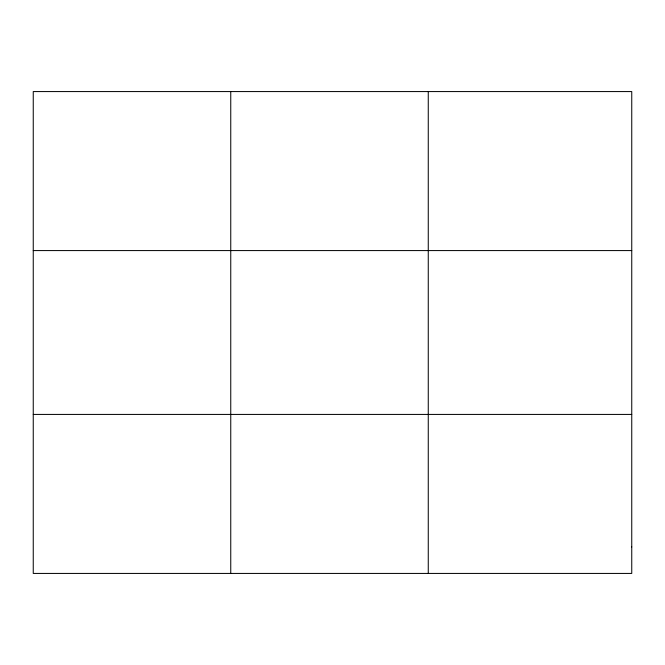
<?xml version="1.0" encoding="UTF-8"?>
<svg xmlns="http://www.w3.org/2000/svg" width="665" height="665" viewBox="0 0 665 665"><rect width="100%" height="100%" fill="white"/><g stroke="black" fill="none" stroke-linecap="round" stroke-linejoin="round"><path stroke-width="1" d="M230.755 573.43L230.755 91.57M428.26 573.43L428.26 91.57M33.25 250.58L631.75 250.58M33.25 414.42L631.75 414.42M631.75 546.929L631.75 573.43L33.25 573.43L33.25 91.57L631.75 91.57L631.75 546.929"/></g></svg>
